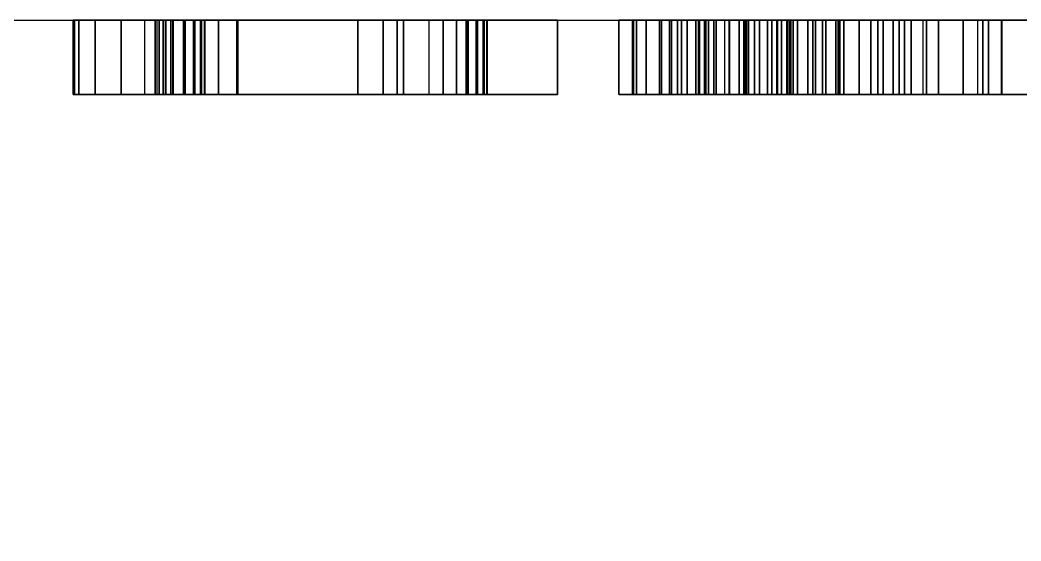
# Model space of a CAD drawing. Extents: x -9 to 861, y -1446 to 1.
# Drawn here: x 478.63 to 500.12, y -757.18 to -746 of the extents above; entities that cross this region are included whole.
import ezdxf

# ---------------------------------------------------------------- set-up
doc = ezdxf.new("R2010")
doc.units = 0
doc.linetypes.add('NASCOSTA', pattern=[9.525, 6.35, -3.175])
for name, color, linetype in [('IQ_200_2D', 1, 'Continuous'), ('IQ_204_2D', 7, 'Continuous'), ('IQ_WHITE_3D', 7, 'Continuous')]:
    doc.layers.add(name, color=color, linetype=linetype)

msp = doc.modelspace()

# ---------------------------------------------------------------- linework, layer by layer
at = {"layer": 'IQ_200_2D', "transparency": 33554687}
msp.add_line((0, -746), (860, -746), dxfattribs=at)
at = {"layer": 'IQ_204_2D', "linetype": 'NASCOSTA', "ltscale": 5, "transparency": 33554687}
msp.add_arc((860, -746), 700, 180, 270, dxfattribs=at)

# ---------------------------------------------------------------- meshes
at = {"layer": 'IQ_WHITE_3D', "transparency": 33554582}
mesh = msp.add_polyface(dxfattribs=at)
corners = [(483.303, -746, 170.425), (486.861, -746, 170.425), (486.861, -746, 168.609), (483.286, -746, 168.609), (482.89, -746, 170.48), (482.377, -746, 168.728), (482.505, -746, 170.639), (486.727, -746, 179.83), (486.727, -746, 178.012), (481.706, -746, 178.012), (479.773, -746, 179.83), (481.53, -746, 169.079), (482.174, -746, 170.893), (486.426, -746, 175.358), (486.426, -746, 173.535), (481.707, -746, 173.535), (481.706, -746, 175.358), (481.761, -746, 171.608), (481.92, -746, 171.223), (480.244, -746, 170.365), (479.893, -746, 171.212), (480.802, -746, 169.638), (481.707, -746, 172.022), (479.773, -746, 172.122), (479.773, -746, 175.922), (490.167, -746, 174.554), (490.167, -746, 168.595), (488.234, -746, 174.516), (488.234, -746, 179.82), (488.234, -746, 168.595), (481.789, -746, 162.156), (482.589, -746, 162.095), (482.507, -746, 161.789), (481.736, -746, 162.022), (482.353, -746, 161.512), (482.137, -746, 161.28), (481.651, -746, 161.906), (481.539, -746, 161.815), (481.871, -746, 161.107), (481.408, -746, 161.756), (481.808, -746, 162.299), (482.595, -746, 162.412), (481.736, -746, 162.575), (482.38, -746, 163.003), (482.523, -746, 162.721), (481.789, -746, 162.441), (481.651, -746, 162.691), (482.172, -746, 163.243), (481.539, -746, 162.782), (481.912, -746, 163.424), (481.572, -746, 161.004), (480.602, -746, 161.004), (480.602, -746, 161.756), (480.602, -746, 159.685), (479.802, -746, 159.685), (479.802, -746, 163.577), (480.602, -746, 162.842), (481.408, -746, 162.842), (481.616, -746, 163.538), (481.301, -746, 163.577), (487.868, -746, 162.156), (488.653, -746, 162.136), (488.573, -746, 161.839), (487.814, -746, 162.022), (487.729, -746, 161.906), (488.422, -746, 161.57), (488.211, -746, 161.346), (487.617, -746, 161.815), (488.312, -746, 159.685), (487.506, -746, 161.026), (489.219, -746, 159.685), (487.886, -746, 162.299), (488.66, -746, 162.444), (487.814, -746, 162.575), (488.452, -746, 163.019), (488.591, -746, 162.744), (487.868, -746, 162.441), (487.729, -746, 162.691), (488.251, -746, 163.251), (487.617, -746, 162.782), (487.999, -746, 163.428), (487.486, -746, 161.756), (486.68, -746, 161.026), (486.68, -746, 159.685), (485.88, -746, 159.685), (486.68, -746, 161.756), (485.88, -746, 163.577), (486.68, -746, 162.842), (487.486, -746, 162.842), (487.711, -746, 163.539), (487.406, -746, 163.577)]
mesh.append_faces([[corners[k] for k in face] for face in [(19, 18, 21)]], dxfattribs={"vtx0": -1, "vtx1": -1})
mesh.append_faces([[corners[k] for k in face] for face in [(24, 16, 15, 23), (66, 69, 67)]], dxfattribs={"vtx0": -1, "vtx1": -1, "vtx2": -1})
mesh.append_faces([[corners[k] for k in face] for face in [(4, 3, 5, 6), (3, 4, 0), (11, 12, 6, 5), (12, 11, 21, 18), (23, 15, 22), (30, 31, 32, 33), (33, 32, 34), (37, 35, 38, 39), (31, 30, 40, 41), (42, 43, 44, 45), (46, 47, 43, 42), (45, 44, 41, 40), (48, 49, 47, 46), (39, 50, 51, 52), (52, 54, 55, 56), (59, 57, 56, 55), (57, 59, 58), (60, 61, 62, 63), (64, 65, 66, 67), (63, 62, 65, 64), (61, 60, 71, 72), (73, 74, 75, 76), (77, 78, 74, 73), (76, 75, 72, 71), (79, 80, 78, 77), (85, 84, 86, 87), (90, 88, 87, 86), (88, 90, 89)]], dxfattribs={"vtx0": -1, "vtx2": -1})
mesh.append_faces([[corners[k] for k in face] for face in [(29, 27, 26), (68, 69, 66, 70)]], dxfattribs={"vtx1": -1})
mesh.append_faces([[corners[k] for k in face] for face in [(37, 36, 35), (38, 50, 39), (85, 81, 82)]], dxfattribs={"vtx1": -1, "vtx2": -1})
mesh.append_faces([[corners[k] for k in face] for face in [(17, 18, 19, 20), (22, 17, 20, 23), (24, 10, 9, 16), (25, 26, 27, 28), (34, 35, 36, 33), (48, 57, 58, 49), (81, 67, 69, 82), (79, 88, 89, 80)]], dxfattribs={"vtx1": -1, "vtx3": -1})
mesh.append_faces([[corners[k] for k in face] for face in [(7, 8, 9, 10), (13, 14, 15, 16)]], dxfattribs={"vtx2": -1})
mesh.append_faces([[corners[k] for k in face] for face in [(51, 53, 54, 52), (82, 83, 84, 85)]], dxfattribs={"vtx2": -1, "vtx3": -1})
mesh.append_faces([[corners[k] for k in face] for face in [(0, 1, 2, 3)]], dxfattribs={"vtx3": -1})
mesh = msp.add_polyface(dxfattribs=at)
corners = [(486.727, -747.6, 179.83), (486.727, -746, 179.83), (479.773, -746, 179.83), (479.773, -747.6, 179.83)]
mesh.append_faces([[corners[k] for k in face] for face in [(0, 1, 2, 3)]])
mesh = msp.add_polyface(dxfattribs=at)
corners = [(479.773, -747.6, 179.83), (479.773, -746, 179.83), (479.773, -746, 175.922), (479.773, -747.6, 175.922)]
mesh.append_faces([[corners[k] for k in face] for face in [(0, 1, 2, 3)]])
mesh = msp.add_polyface(dxfattribs=at)
corners = [(479.773, -747.6, 175.922), (479.773, -746, 175.922), (479.773, -746, 172.122), (479.773, -747.6, 172.122)]
mesh.append_faces([[corners[k] for k in face] for face in [(0, 1, 2, 3)]])
mesh = msp.add_polyface(dxfattribs=at)
corners = [(483.286, -747.6, 168.609), (482.377, -747.6, 168.728), (481.53, -747.6, 169.079), (480.802, -747.6, 169.638), (480.244, -747.6, 170.365), (479.893, -747.6, 171.212), (479.773, -747.6, 172.122), (479.773, -746, 172.122), (479.893, -746, 171.212), (480.244, -746, 170.365), (480.802, -746, 169.638), (481.53, -746, 169.079), (482.377, -746, 168.728), (483.286, -746, 168.609)]
mesh.append_faces([[corners[k] for k in face] for face in [(7, 8, 5, 6), (0, 1, 12, 13)]], dxfattribs={"vtx1": -1})
mesh.append_faces([[corners[k] for k in face] for face in [(8, 9, 4, 5), (3, 4, 9, 10), (10, 11, 2, 3), (11, 12, 1, 2)]], dxfattribs={"vtx1": -1, "vtx3": -1})
mesh = msp.add_polyface(dxfattribs=at)
corners = [(479.802, -747.6, 163.577), (479.802, -746, 163.577), (479.802, -746, 159.685), (479.802, -747.6, 159.685)]
mesh.append_faces([[corners[k] for k in face] for face in [(0, 1, 2, 3)]])
mesh = msp.add_polyface(dxfattribs=at)
corners = [(481.301, -747.6, 163.577), (481.616, -747.6, 163.538), (481.912, -747.6, 163.424), (482.172, -747.6, 163.243), (482.38, -747.6, 163.003), (482.523, -747.6, 162.721), (482.595, -747.6, 162.412), (482.589, -747.6, 162.095), (482.507, -747.6, 161.789), (482.353, -747.6, 161.512), (482.137, -747.6, 161.28), (481.871, -747.6, 161.107), (481.572, -747.6, 161.004), (481.572, -746, 161.004), (481.871, -746, 161.107), (482.137, -746, 161.28), (482.353, -746, 161.512), (482.507, -746, 161.789), (482.589, -746, 162.095), (482.595, -746, 162.412), (482.523, -746, 162.721), (482.38, -746, 163.003), (482.172, -746, 163.243), (481.912, -746, 163.424), (481.616, -746, 163.538), (481.301, -746, 163.577)]
mesh.append_faces([[corners[k] for k in face] for face in [(13, 14, 11, 12), (0, 1, 24, 25)]], dxfattribs={"vtx1": -1})
mesh.append_faces([[corners[k] for k in face] for face in [(14, 15, 10, 11), (16, 17, 8, 9), (15, 16, 9, 10), (17, 18, 7, 8), (6, 7, 18, 19), (19, 20, 5, 6), (20, 21, 4, 5), (22, 23, 2, 3), (21, 22, 3, 4), (23, 24, 1, 2)]], dxfattribs={"vtx1": -1, "vtx3": -1})
mesh = msp.add_polyface(dxfattribs=at)
corners = [(486.426, -747.6, 175.358), (486.426, -746, 175.358), (481.706, -746, 175.358), (481.706, -747.6, 175.358)]
mesh.append_faces([[corners[k] for k in face] for face in [(0, 1, 2, 3)]])
mesh = msp.add_polyface(dxfattribs=at)
corners = [(481.706, -747.6, 175.358), (481.706, -746, 175.358), (481.706, -746, 178.012), (481.706, -747.6, 178.012)]
mesh.append_faces([[corners[k] for k in face] for face in [(0, 1, 2, 3)]])
mesh = msp.add_polyface(dxfattribs=at)
corners = [(481.706, -747.6, 178.012), (481.706, -746, 178.012), (486.727, -746, 178.012), (486.727, -747.6, 178.012)]
mesh.append_faces([[corners[k] for k in face] for face in [(0, 1, 2, 3)]])
mesh = msp.add_polyface(dxfattribs=at)
corners = [(481.707, -747.6, 173.535), (481.707, -746, 173.535), (486.426, -746, 173.535), (486.426, -747.6, 173.535)]
mesh.append_faces([[corners[k] for k in face] for face in [(0, 1, 2, 3)]])
mesh = msp.add_polyface(dxfattribs=at)
corners = [(481.707, -747.6, 172.022), (481.761, -747.6, 171.608), (481.92, -747.6, 171.223), (482.174, -747.6, 170.893), (482.505, -747.6, 170.639), (482.89, -747.6, 170.48), (483.303, -747.6, 170.425), (483.303, -746, 170.425), (482.89, -746, 170.48), (482.505, -746, 170.639), (482.174, -746, 170.893), (481.92, -746, 171.223), (481.761, -746, 171.608), (481.707, -746, 172.022)]
mesh.append_faces([[corners[k] for k in face] for face in [(0, 1, 12, 13)]], dxfattribs={"vtx1": -1})
mesh.append_faces([[corners[k] for k in face] for face in [(4, 5, 8, 9), (9, 10, 3, 4), (1, 2, 11, 12), (10, 11, 2, 3)]], dxfattribs={"vtx1": -1, "vtx3": -1})
mesh.append_faces([[corners[k] for k in face] for face in [(5, 6, 7, 8)]], dxfattribs={"vtx3": -1})
mesh = msp.add_polyface(dxfattribs=at)
corners = [(483.286, -747.6, 168.609), (483.286, -746, 168.609), (486.861, -746, 168.609), (486.861, -747.6, 168.609)]
mesh.append_faces([[corners[k] for k in face] for face in [(0, 1, 2, 3)]])
mesh = msp.add_polyface(dxfattribs=at)
corners = [(486.861, -747.6, 170.425), (486.861, -746, 170.425), (483.303, -746, 170.425), (483.303, -747.6, 170.425)]
mesh.append_faces([[corners[k] for k in face] for face in [(0, 1, 2, 3)]])
mesh = msp.add_polyface(dxfattribs=at)
corners = [(485.88, -747.6, 163.577), (485.88, -746, 163.577), (485.88, -746, 159.685), (485.88, -747.6, 159.685)]
mesh.append_faces([[corners[k] for k in face] for face in [(0, 1, 2, 3)]])
mesh = msp.add_polyface(dxfattribs=at)
corners = [(487.406, -747.6, 163.577), (487.711, -747.6, 163.539), (487.999, -747.6, 163.428), (488.251, -747.6, 163.251), (488.452, -747.6, 163.019), (488.591, -747.6, 162.744), (488.66, -747.6, 162.444), (488.653, -747.6, 162.136), (488.573, -747.6, 161.839), (488.422, -747.6, 161.57), (488.211, -747.6, 161.346), (488.211, -746, 161.346), (488.422, -746, 161.57), (488.573, -746, 161.839), (488.653, -746, 162.136), (488.66, -746, 162.444), (488.591, -746, 162.744), (488.452, -746, 163.019), (488.251, -746, 163.251), (487.999, -746, 163.428), (487.711, -746, 163.539), (487.406, -746, 163.577)]
mesh.append_faces([[corners[k] for k in face] for face in [(11, 12, 9, 10), (0, 1, 20, 21)]], dxfattribs={"vtx1": -1})
mesh.append_faces([[corners[k] for k in face] for face in [(13, 14, 7, 8), (12, 13, 8, 9), (14, 15, 6, 7), (5, 6, 15, 16), (16, 17, 4, 5), (18, 19, 2, 3), (17, 18, 3, 4), (19, 20, 1, 2)]], dxfattribs={"vtx1": -1, "vtx3": -1})
mesh = msp.add_polyface(dxfattribs=at)
corners = [(488.234, -746, 179.82), (490.167, -746, 179.82), (490.167, -746, 174.554), (497.374, -746, 168.675), (496.315, -746, 168.427), (496.229, -746, 170.059), (496.895, -746, 170.22), (495.227, -746, 168.427), (495.544, -746, 170.059), (498.348, -746, 169.158), (496.646, -746, 175.072), (496.192, -746, 175.256), (497.161, -746, 176.678), (498.09, -746, 176.188), (496.141, -746, 176.931), (495.709, -746, 175.334), (495.09, -746, 176.931), (495.181, -746, 175.297), (497.048, -746, 174.793), (494.878, -746, 170.22), (494.168, -746, 168.675), (494.269, -746, 170.534), (493.194, -746, 169.158), (493.751, -746, 170.982), (493.56, -746, 171.244), (492.355, -746, 169.85), (491.782, -746, 170.905), (493.428, -746, 171.539), (493.361, -746, 171.856), (491.487, -746, 172.069), (493.363, -746, 172.18), (491.487, -746, 173.269), (493.411, -746, 173.539), (497.764, -746, 173.539), (494.226, -746, 174.864), (493.14, -746, 176.188), (494.069, -746, 176.678), (494.678, -746, 175.138), (493.851, -746, 174.492), (492.355, -746, 175.488), (491.782, -746, 174.433), (493.574, -746, 174.041), (495.106, -746, 161.274), (495.856, -746, 161.073), (495.65, -746, 160.575), (494.977, -746, 160.963), (495.15, -746, 161.607), (495.926, -746, 161.607), (495.106, -746, 161.941), (495.322, -746, 160.147), (494.773, -746, 160.696), (494.195, -746, 160.363), (494.894, -746, 159.819), (494.396, -746, 159.613), (493.862, -746, 160.319), (494.506, -746, 160.491), (494.977, -746, 162.251), (495.856, -746, 162.142), (495.65, -746, 162.64), (494.773, -746, 162.518), (495.322, -746, 163.067), (494.894, -746, 163.395), (494.506, -746, 162.723), (494.195, -746, 162.852), (494.396, -746, 163.602), (493.862, -746, 163.672), (493.862, -746, 162.896), (493.327, -746, 163.602), (493.528, -746, 162.852), (493.862, -746, 159.542), (493.528, -746, 160.363), (493.327, -746, 159.613), (493.217, -746, 160.491), (492.829, -746, 159.819), (492.951, -746, 160.696), (492.402, -746, 160.147), (492.074, -746, 160.575), (492.746, -746, 160.963), (491.867, -746, 161.073), (492.617, -746, 161.274), (491.797, -746, 161.607), (492.573, -746, 161.607), (493.217, -746, 162.723), (492.951, -746, 162.518), (492.402, -746, 163.067), (492.829, -746, 163.395), (492.746, -746, 162.251), (492.074, -746, 162.64), (491.867, -746, 162.142), (492.617, -746, 161.941)]
mesh.append_faces([[corners[k] for k in face] for face in [(3, 6, 9), (10, 13, 18), (8, 7, 19), (27, 26, 28), (25, 23, 22), (62, 61, 59), (75, 74, 73)]], dxfattribs={"vtx0": -1, "vtx1": -1})
mesh.append_faces([[corners[k] for k in face] for face in [(20, 21, 19, 7), (22, 23, 21, 20), (26, 27, 24), (29, 30, 28, 26), (34, 35, 36, 37), (35, 34, 38, 39), (40, 41, 32, 31), (41, 40, 39, 38), (42, 43, 44, 45), (46, 47, 43, 42), (47, 46, 48), (51, 52, 53, 54), (52, 51, 55), (69, 70, 54, 53), (70, 69, 71, 72), (73, 74, 72, 71), (74, 75, 76, 77), (78, 79, 77, 76), (79, 78, 80, 81), (84, 83, 86, 87), (88, 89, 81, 80), (89, 88, 87, 86)]], dxfattribs={"vtx0": -1, "vtx2": -1})
mesh.append_faces([[corners[k] for k in face] for face in [(30, 29, 31, 32)]], dxfattribs={"vtx0": -1, "vtx2": -1, "vtx3": -1})
mesh.append_faces([[corners[k] for k in face] for face in [(32, 33, 30), (60, 58, 59, 61)]], dxfattribs={"vtx1": -1, "vtx2": -1})
mesh.append_faces([[corners[k] for k in face] for face in [(3, 4, 5, 6), (4, 7, 8, 5), (10, 11, 12, 13), (14, 12, 11, 15), (16, 14, 15, 17), (24, 23, 25, 26), (36, 16, 17, 37), (44, 49, 50, 45), (55, 50, 49, 52), (48, 56, 57, 47), (58, 57, 56, 59), (62, 63, 64, 61), (65, 64, 63, 66), (67, 65, 66, 68), (82, 83, 84, 85), (85, 67, 68, 82)]], dxfattribs={"vtx1": -1, "vtx3": -1})
mesh.append_faces([[corners[k] for k in face] for face in [(0, 1, 2)]], dxfattribs={"vtx2": -1})
mesh = msp.add_polyface(dxfattribs=at)
corners = [(488.234, -747.6, 179.82), (488.234, -746, 179.82), (488.234, -746, 174.516), (488.234, -747.6, 174.516)]
mesh.append_faces([[corners[k] for k in face] for face in [(0, 1, 2, 3)]])
mesh = msp.add_polyface(dxfattribs=at)
corners = [(488.234, -747.6, 174.516), (488.234, -746, 174.516), (488.234, -746, 168.595), (488.234, -747.6, 168.595)]
mesh.append_faces([[corners[k] for k in face] for face in [(0, 1, 2, 3)]])
mesh = msp.add_polyface(dxfattribs=at)
corners = [(490.167, -747.6, 168.595), (490.167, -746, 168.595), (490.167, -746, 174.554), (490.167, -747.6, 174.554)]
mesh.append_faces([[corners[k] for k in face] for face in [(0, 1, 2, 3)]])
mesh = msp.add_polyface(dxfattribs=at)
corners = [(490.167, -747.6, 174.554), (490.167, -746, 174.554), (490.167, -746, 179.82), (490.167, -747.6, 179.82)]
mesh.append_faces([[corners[k] for k in face] for face in [(0, 1, 2, 3)]])
mesh = msp.add_polyface(dxfattribs=at)
corners = [(492.355, -747.6, 169.85), (491.782, -747.6, 170.905), (491.487, -747.6, 172.069), (491.487, -747.6, 173.269), (491.782, -747.6, 174.433), (492.355, -747.6, 175.488), (492.355, -746, 175.488), (491.782, -746, 174.433), (491.487, -746, 173.269), (491.487, -746, 172.069), (491.782, -746, 170.905), (492.355, -746, 169.85)]
mesh.append_faces([[corners[k] for k in face] for face in [(6, 7, 4, 5)]], dxfattribs={"vtx1": -1})
mesh.append_faces([[corners[k] for k in face] for face in [(7, 8, 3, 4), (2, 3, 8, 9), (9, 10, 1, 2)]], dxfattribs={"vtx1": -1, "vtx3": -1})
mesh.append_faces([[corners[k] for k in face] for face in [(10, 11, 0, 1)]], dxfattribs={"vtx3": -1})
mesh = msp.add_polyface(dxfattribs=at)
corners = [(495.926, -747.6, 161.607), (495.856, -747.6, 161.073), (495.65, -747.6, 160.575), (495.322, -747.6, 160.147), (494.894, -747.6, 159.819), (494.396, -747.6, 159.613), (493.862, -747.6, 159.542), (493.327, -747.6, 159.613), (492.829, -747.6, 159.819), (492.402, -747.6, 160.147), (492.074, -747.6, 160.575), (491.867, -747.6, 161.073), (491.797, -747.6, 161.607), (491.797, -746, 161.607), (491.867, -746, 161.073), (492.074, -746, 160.575), (492.402, -746, 160.147), (492.829, -746, 159.819), (493.327, -746, 159.613), (493.862, -746, 159.542), (494.396, -746, 159.613), (494.894, -746, 159.819), (495.322, -746, 160.147), (495.65, -746, 160.575), (495.856, -746, 161.073), (495.926, -746, 161.607)]
mesh.append_faces([[corners[k] for k in face] for face in [(13, 14, 11, 12), (0, 1, 24, 25)]], dxfattribs={"vtx1": -1})
mesh.append_faces([[corners[k] for k in face] for face in [(14, 15, 10, 11), (16, 17, 8, 9), (15, 16, 9, 10), (17, 18, 7, 8), (6, 7, 18, 19), (19, 20, 5, 6), (20, 21, 4, 5), (22, 23, 2, 3), (21, 22, 3, 4), (23, 24, 1, 2)]], dxfattribs={"vtx1": -1, "vtx3": -1})
mesh = msp.add_polyface(dxfattribs=at)
corners = [(491.797, -747.6, 161.607), (491.867, -747.6, 162.142), (492.074, -747.6, 162.64), (492.402, -747.6, 163.067), (492.829, -747.6, 163.395), (493.327, -747.6, 163.602), (493.862, -747.6, 163.672), (494.396, -747.6, 163.602), (494.894, -747.6, 163.395), (495.322, -747.6, 163.067), (495.65, -747.6, 162.64), (495.856, -747.6, 162.142), (495.926, -747.6, 161.607), (495.926, -746, 161.607), (495.856, -746, 162.142), (495.65, -746, 162.64), (495.322, -746, 163.067), (494.894, -746, 163.395), (494.396, -746, 163.602), (493.862, -746, 163.672), (493.327, -746, 163.602), (492.829, -746, 163.395), (492.402, -746, 163.067), (492.074, -746, 162.64), (491.867, -746, 162.142), (491.797, -746, 161.607)]
mesh.append_faces([[corners[k] for k in face] for face in [(13, 14, 11, 12), (0, 1, 24, 25)]], dxfattribs={"vtx1": -1})
mesh.append_faces([[corners[k] for k in face] for face in [(14, 15, 10, 11), (16, 17, 8, 9), (15, 16, 9, 10), (17, 18, 7, 8), (6, 7, 18, 19), (19, 20, 5, 6), (20, 21, 4, 5), (22, 23, 2, 3), (21, 22, 3, 4), (23, 24, 1, 2)]], dxfattribs={"vtx1": -1, "vtx3": -1})
mesh = msp.add_polyface(dxfattribs=at)
corners = [(492.355, -747.6, 175.488), (493.14, -747.6, 176.188), (494.069, -747.6, 176.678), (495.09, -747.6, 176.931), (496.141, -747.6, 176.931), (497.161, -747.6, 176.678), (498.09, -747.6, 176.188), (498.875, -747.6, 175.488), (498.875, -746, 175.488), (498.09, -746, 176.188), (497.161, -746, 176.678), (496.141, -746, 176.931), (495.09, -746, 176.931), (494.069, -746, 176.678), (493.14, -746, 176.188), (492.355, -746, 175.488)]
mesh.append_faces([[corners[k] for k in face] for face in [(8, 9, 6, 7)]], dxfattribs={"vtx1": -1})
mesh.append_faces([[corners[k] for k in face] for face in [(9, 10, 5, 6), (10, 11, 4, 5), (3, 4, 11, 12), (12, 13, 2, 3), (13, 14, 1, 2)]], dxfattribs={"vtx1": -1, "vtx3": -1})
mesh.append_faces([[corners[k] for k in face] for face in [(14, 15, 0, 1)]], dxfattribs={"vtx3": -1})
mesh = msp.add_polyface(dxfattribs=at)
corners = [(499.187, -747.6, 169.85), (498.348, -747.6, 169.158), (497.374, -747.6, 168.675), (496.315, -747.6, 168.427), (495.227, -747.6, 168.427), (494.168, -747.6, 168.675), (493.194, -747.6, 169.158), (492.355, -747.6, 169.85), (492.355, -746, 169.85), (493.194, -746, 169.158), (494.168, -746, 168.675), (495.227, -746, 168.427), (496.315, -746, 168.427), (497.374, -746, 168.675), (498.348, -746, 169.158), (499.187, -746, 169.85)]
mesh.append_faces([[corners[k] for k in face] for face in [(8, 9, 6, 7)]], dxfattribs={"vtx1": -1})
mesh.append_faces([[corners[k] for k in face] for face in [(9, 10, 5, 6), (10, 11, 4, 5), (3, 4, 11, 12), (12, 13, 2, 3), (13, 14, 1, 2)]], dxfattribs={"vtx1": -1, "vtx3": -1})
mesh.append_faces([[corners[k] for k in face] for face in [(14, 15, 0, 1)]], dxfattribs={"vtx3": -1})
mesh = msp.add_polyface(dxfattribs=at)
corners = [(495.15, -747.6, 161.607), (495.106, -747.6, 161.941), (494.977, -747.6, 162.251), (494.773, -747.6, 162.518), (494.506, -747.6, 162.723), (494.195, -747.6, 162.852), (493.862, -747.6, 162.896), (493.528, -747.6, 162.852), (493.217, -747.6, 162.723), (492.951, -747.6, 162.518), (492.746, -747.6, 162.251), (492.617, -747.6, 161.941), (492.573, -747.6, 161.607), (492.573, -746, 161.607), (492.617, -746, 161.941), (492.746, -746, 162.251), (492.951, -746, 162.518), (493.217, -746, 162.723), (493.528, -746, 162.852), (493.862, -746, 162.896), (494.195, -746, 162.852), (494.506, -746, 162.723), (494.773, -746, 162.518), (494.977, -746, 162.251), (495.106, -746, 161.941), (495.15, -746, 161.607)]
mesh.append_faces([[corners[k] for k in face] for face in [(0, 1, 24, 25)]], dxfattribs={"vtx1": -1})
mesh.append_faces([[corners[k] for k in face] for face in [(10, 11, 14, 15), (8, 9, 16, 17), (9, 10, 15, 16), (7, 8, 17, 18), (18, 19, 6, 7), (4, 5, 20, 21), (3, 4, 21, 22), (1, 2, 23, 24), (2, 3, 22, 23), (19, 20, 5, 6)]], dxfattribs={"vtx1": -1, "vtx3": -1})
mesh.append_faces([[corners[k] for k in face] for face in [(11, 12, 13, 14)]], dxfattribs={"vtx3": -1})
mesh = msp.add_polyface(dxfattribs=at)
corners = [(492.573, -747.6, 161.607), (492.617, -747.6, 161.274), (492.746, -747.6, 160.963), (492.951, -747.6, 160.696), (493.217, -747.6, 160.491), (493.528, -747.6, 160.363), (493.862, -747.6, 160.319), (494.195, -747.6, 160.363), (494.506, -747.6, 160.491), (494.773, -747.6, 160.696), (494.977, -747.6, 160.963), (495.106, -747.6, 161.274), (495.15, -747.6, 161.607), (495.15, -746, 161.607), (495.106, -746, 161.274), (494.977, -746, 160.963), (494.773, -746, 160.696), (494.506, -746, 160.491), (494.195, -746, 160.363), (493.862, -746, 160.319), (493.528, -746, 160.363), (493.217, -746, 160.491), (492.951, -746, 160.696), (492.746, -746, 160.963), (492.617, -746, 161.274), (492.573, -746, 161.607)]
mesh.append_faces([[corners[k] for k in face] for face in [(0, 1, 24, 25)]], dxfattribs={"vtx1": -1})
mesh.append_faces([[corners[k] for k in face] for face in [(10, 11, 14, 15), (8, 9, 16, 17), (9, 10, 15, 16), (7, 8, 17, 18), (18, 19, 6, 7), (4, 5, 20, 21), (3, 4, 21, 22), (1, 2, 23, 24), (2, 3, 22, 23), (19, 20, 5, 6)]], dxfattribs={"vtx1": -1, "vtx3": -1})
mesh.append_faces([[corners[k] for k in face] for face in [(11, 12, 13, 14)]], dxfattribs={"vtx3": -1})
mesh = msp.add_polyface(dxfattribs=at)
corners = [(497.504, -746, 170.534), (499.187, -746, 169.85), (498.348, -746, 169.158), (496.895, -746, 170.22), (498.022, -746, 170.982), (497.764, -746, 173.539), (499.703, -746, 173.34), (499.705, -746, 172.18), (493.363, -746, 172.18), (497.621, -746, 174.007), (497.378, -746, 174.432), (498.875, -746, 175.488), (499.421, -746, 174.465), (498.09, -746, 176.188), (497.048, -746, 174.793), (505.497, -746, 168.283), (504.376, -746, 168.33), (504.837, -746, 170.106), (505.506, -746, 170.09), (506.158, -746, 170.244), (506.594, -746, 168.52), (505.497, -746, 177.08), (505.506, -746, 175.274), (504.837, -746, 175.258), (504.376, -746, 177.033), (506.594, -746, 176.843), (506.158, -746, 175.12), (504.194, -746, 175.071), (504.194, -746, 170.293), (503.303, -746, 168.658), (503.619, -746, 170.637), (502.348, -746, 169.246), (503.152, -746, 171.117), (502.821, -746, 171.699), (501.571, -746, 170.055), (501.024, -746, 171.035), (500.741, -746, 172.12), (502.651, -746, 172.347), (500.741, -746, 173.242), (503.619, -746, 174.727), (503.152, -746, 174.247), (502.348, -746, 176.117), (503.303, -746, 176.705), (502.821, -746, 173.664), (501.571, -746, 175.308), (501.024, -746, 174.328), (502.651, -746, 173.017), (501.705, -746, 163.577), (501.705, -746, 162.777), (500.1, -746, 162.777), (499.3, -746, 163.577), (500.1, -746, 161.977), (501.564, -746, 161.977), (501.564, -746, 161.177), (500.1, -746, 161.177), (500.1, -746, 159.685), (499.3, -746, 159.685), (506.204, -746, 160.504), (506.251, -746, 159.685), (505.929, -746, 159.728), (506.07, -746, 160.558), (506.346, -746, 160.485), (507.47, -746, 163.577), (507.47, -746, 162.777), (505.805, -746, 162.777), (505.005, -746, 163.577), (505.628, -746, 159.852), (505.956, -746, 160.645), (505.805, -746, 161.977), (507.361, -746, 161.977), (507.361, -746, 161.177), (505.805, -746, 161.177), (505.048, -746, 160.609), (505.81, -746, 160.891), (505.867, -746, 160.759), (505.172, -746, 160.308), (505.37, -746, 160.05), (505.005, -746, 160.931), (505.789, -746, 161.033), (505.534, -746, 192.022), (500.602, -746, 187.107), (503.515, -746, 194.555), (508.107, -746, 190.055), (502.171, -746, 197.502), (501.583, -746, 200.687), (505.857, -746, 202.185), (505.857, -746, 200.687), (501.583, -746, 202.185), (500.602, -746, 215.823), (502.181, -746, 205.384), (505.532, -746, 210.91), (503.523, -746, 208.349), (508.092, -746, 212.92)]
mesh.append_faces([[corners[k] for k in face] for face in [(1, 0, 4)]], dxfattribs={"vtx0": -1})
mesh.append_faces([[corners[k] for k in face] for face in [(17, 16, 28), (34, 32, 31), (79, 80, 81), (81, 80, 83), (90, 88, 92)]], dxfattribs={"vtx0": -1, "vtx1": -1})
mesh.append_faces([[corners[k] for k in face] for face in [(68, 71, 77, 65), (87, 84, 80, 88)]], dxfattribs={"vtx0": -1, "vtx1": -1, "vtx3": -1})
mesh.append_faces([[corners[k] for k in face] for face in [(0, 1, 2, 3), (21, 22, 23, 24), (22, 21, 25, 26), (24, 23, 27), (29, 30, 28, 16), (31, 32, 30, 29), (37, 36, 38), (51, 56, 50, 49), (57, 58, 59, 60), (58, 57, 61), (66, 67, 60, 59), (72, 73, 74, 75), (73, 72, 77, 78), (77, 71, 78), (80, 79, 82), (85, 86, 84, 87), (88, 91, 89)]], dxfattribs={"vtx0": -1, "vtx2": -1})
mesh.append_faces([[corners[k] for k in face] for face in [(5, 6, 7, 8), (67, 66, 76, 75)]], dxfattribs={"vtx0": -1, "vtx3": -1})
mesh.append_faces([[corners[k] for k in face] for face in [(74, 67, 75), (64, 68, 65), (84, 83, 80), (89, 87, 88), (90, 91, 88)]], dxfattribs={"vtx1": -1, "vtx2": -1})
mesh.append_faces([[corners[k] for k in face] for face in [(9, 10, 11, 12), (5, 9, 12, 6), (13, 11, 10, 14), (15, 16, 17, 18), (18, 19, 20, 15), (33, 32, 34, 35), (35, 36, 37, 33), (39, 40, 41, 42), (27, 39, 42, 24), (40, 43, 44, 41), (38, 45, 46, 37), (45, 44, 43, 46)]], dxfattribs={"vtx1": -1, "vtx3": -1})
mesh.append_faces([[corners[k] for k in face] for face in [(47, 48, 49, 50), (62, 63, 64, 65)]], dxfattribs={"vtx2": -1})
mesh.append_faces([[corners[k] for k in face] for face in [(54, 55, 56, 51)]], dxfattribs={"vtx2": -1, "vtx3": -1})
mesh.append_faces([[corners[k] for k in face] for face in [(51, 52, 53, 54), (68, 69, 70, 71)]], dxfattribs={"vtx3": -1})
mesh = msp.add_polyface(dxfattribs=at)
corners = [(493.363, -747.6, 172.18), (493.363, -746, 172.18), (499.705, -746, 172.18), (499.705, -747.6, 172.18)]
mesh.append_faces([[corners[k] for k in face] for face in [(0, 1, 2, 3)]])
mesh = msp.add_polyface(dxfattribs=at)
corners = [(495.709, -747.6, 175.334), (495.181, -747.6, 175.297), (494.678, -747.6, 175.138), (494.226, -747.6, 174.864), (493.851, -747.6, 174.492), (493.574, -747.6, 174.041), (493.411, -747.6, 173.539), (493.411, -746, 173.539), (493.574, -746, 174.041), (493.851, -746, 174.492), (494.226, -746, 174.864), (494.678, -746, 175.138), (495.181, -746, 175.297), (495.709, -746, 175.334)]
mesh.append_faces([[corners[k] for k in face] for face in [(0, 1, 12, 13)]], dxfattribs={"vtx1": -1})
mesh.append_faces([[corners[k] for k in face] for face in [(4, 5, 8, 9), (9, 10, 3, 4), (1, 2, 11, 12), (10, 11, 2, 3)]], dxfattribs={"vtx1": -1, "vtx3": -1})
mesh.append_faces([[corners[k] for k in face] for face in [(5, 6, 7, 8)]], dxfattribs={"vtx3": -1})
mesh = msp.add_polyface(dxfattribs=at)
corners = [(497.764, -747.6, 173.539), (497.764, -746, 173.539), (493.411, -746, 173.539), (493.411, -747.6, 173.539)]
mesh.append_faces([[corners[k] for k in face] for face in [(0, 1, 2, 3)]])
mesh = msp.add_polyface(dxfattribs=at)
corners = [(493.751, -747.6, 170.982), (494.269, -747.6, 170.534), (494.878, -747.6, 170.22), (495.544, -747.6, 170.059), (496.229, -747.6, 170.059), (496.895, -747.6, 170.22), (497.504, -747.6, 170.534), (498.022, -747.6, 170.982), (498.022, -746, 170.982), (497.504, -746, 170.534), (496.895, -746, 170.22), (496.229, -746, 170.059), (495.544, -746, 170.059), (494.878, -746, 170.22), (494.269, -746, 170.534), (493.751, -746, 170.982)]
mesh.append_faces([[corners[k] for k in face] for face in [(0, 1, 14, 15)]], dxfattribs={"vtx1": -1})
mesh.append_faces([[corners[k] for k in face] for face in [(5, 6, 9, 10), (4, 5, 10, 11), (3, 4, 11, 12), (2, 3, 12, 13), (1, 2, 13, 14)]], dxfattribs={"vtx1": -1, "vtx3": -1})
mesh.append_faces([[corners[k] for k in face] for face in [(6, 7, 8, 9)]], dxfattribs={"vtx3": -1})
mesh = msp.add_polyface(dxfattribs=at)
corners = [(497.764, -747.6, 173.539), (497.621, -747.6, 174.007), (497.378, -747.6, 174.432), (497.048, -747.6, 174.793), (496.646, -747.6, 175.072), (496.192, -747.6, 175.256), (495.709, -747.6, 175.334), (495.709, -746, 175.334), (496.192, -746, 175.256), (496.646, -746, 175.072), (497.048, -746, 174.793), (497.378, -746, 174.432), (497.621, -746, 174.007), (497.764, -746, 173.539)]
mesh.append_faces([[corners[k] for k in face] for face in [(0, 1, 12, 13)]], dxfattribs={"vtx1": -1})
mesh.append_faces([[corners[k] for k in face] for face in [(4, 5, 8, 9), (9, 10, 3, 4), (1, 2, 11, 12), (10, 11, 2, 3)]], dxfattribs={"vtx1": -1, "vtx3": -1})
mesh.append_faces([[corners[k] for k in face] for face in [(5, 6, 7, 8)]], dxfattribs={"vtx3": -1})
mesh = msp.add_polyface(dxfattribs=at)
corners = [(498.875, -747.6, 175.488), (499.421, -747.6, 174.465), (499.703, -747.6, 173.34), (499.705, -747.6, 172.18), (499.705, -746, 172.18), (499.703, -746, 173.34), (499.421, -746, 174.465), (498.875, -746, 175.488)]
mesh.append_faces([[corners[k] for k in face] for face in [(4, 5, 2, 3)]], dxfattribs={"vtx1": -1})
mesh.append_faces([[corners[k] for k in face] for face in [(1, 2, 5, 6)]], dxfattribs={"vtx1": -1, "vtx3": -1})
mesh.append_faces([[corners[k] for k in face] for face in [(6, 7, 0, 1)]], dxfattribs={"vtx3": -1})
mesh = msp.add_polyface(dxfattribs=at)
corners = [(499.3, -747.6, 163.577), (499.3, -746, 163.577), (499.3, -746, 159.685), (499.3, -747.6, 159.685)]
mesh.append_faces([[corners[k] for k in face] for face in [(0, 1, 2, 3)]])
mesh = msp.add_polyface(dxfattribs=at)
corners = [(501.705, -747.6, 163.577), (501.705, -746, 163.577), (499.3, -746, 163.577), (499.3, -747.6, 163.577)]
mesh.append_faces([[corners[k] for k in face] for face in [(0, 1, 2, 3)]])
mesh = msp.add_polyface(dxfattribs=at)
corners = [(481.761, -747.6, 171.608), (479.893, -747.6, 171.212), (480.244, -747.6, 170.365), (481.92, -747.6, 171.223), (481.707, -747.6, 172.022), (479.773, -747.6, 172.122), (482.174, -747.6, 170.893), (480.802, -747.6, 169.638), (481.53, -747.6, 169.079), (482.505, -747.6, 170.639), (479.773, -747.6, 175.922), (481.707, -747.6, 173.535), (481.706, -747.6, 175.358), (481.706, -747.6, 178.012), (479.773, -747.6, 179.83), (486.426, -747.6, 175.358), (486.426, -747.6, 173.535), (486.727, -747.6, 179.83), (486.727, -747.6, 178.012), (482.89, -747.6, 170.48), (482.377, -747.6, 168.728), (483.286, -747.6, 168.609), (483.303, -747.6, 170.425), (486.861, -747.6, 168.609), (486.861, -747.6, 170.425), (488.234, -747.6, 174.516), (488.234, -747.6, 168.595), (490.167, -747.6, 168.595), (490.167, -747.6, 174.554), (488.234, -747.6, 179.82), (490.167, -747.6, 179.82), (491.487, -747.6, 172.069), (493.363, -747.6, 172.18), (491.487, -747.6, 173.269), (479.802, -747.6, 159.685), (480.602, -747.6, 159.685), (480.602, -747.6, 161.004), (480.602, -747.6, 161.756), (481.408, -747.6, 161.756), (481.572, -747.6, 161.004), (481.871, -747.6, 161.107), (481.539, -747.6, 161.815), (482.137, -747.6, 161.28), (481.651, -747.6, 161.906), (479.802, -747.6, 163.577), (480.602, -747.6, 162.842), (481.408, -747.6, 162.842), (481.301, -747.6, 163.577), (481.616, -747.6, 163.538), (481.539, -747.6, 162.782), (481.912, -747.6, 163.424), (482.172, -747.6, 163.243), (481.651, -747.6, 162.691), (482.38, -747.6, 163.003), (482.507, -747.6, 161.789), (481.789, -747.6, 162.156), (481.736, -747.6, 162.022), (482.353, -747.6, 161.512), (482.589, -747.6, 162.095), (481.808, -747.6, 162.299), (482.523, -747.6, 162.721), (481.736, -747.6, 162.575), (481.789, -747.6, 162.441), (482.595, -747.6, 162.412), (485.88, -747.6, 159.685), (486.68, -747.6, 159.685), (486.68, -747.6, 161.026), (486.68, -747.6, 161.756), (487.486, -747.6, 161.756), (487.506, -747.6, 161.026), (487.617, -747.6, 161.815), (488.211, -747.6, 161.346), (487.729, -747.6, 161.906), (488.422, -747.6, 161.57), (485.88, -747.6, 163.577), (486.68, -747.6, 162.842), (487.486, -747.6, 162.842), (487.406, -747.6, 163.577), (487.711, -747.6, 163.539), (487.617, -747.6, 162.782), (487.999, -747.6, 163.428), (488.251, -747.6, 163.251), (487.729, -747.6, 162.691), (488.452, -747.6, 163.019), (488.312, -747.6, 159.685), (489.219, -747.6, 159.685), (487.868, -747.6, 162.156), (487.814, -747.6, 162.022), (488.573, -747.6, 161.839), (488.653, -747.6, 162.136), (487.886, -747.6, 162.299), (488.66, -747.6, 162.444), (488.591, -747.6, 162.744), (487.814, -747.6, 162.575), (487.868, -747.6, 162.441), (491.867, -747.6, 161.073), (492.617, -747.6, 161.274), (491.797, -747.6, 161.607), (492.573, -747.6, 161.607), (491.867, -747.6, 162.142)]
mesh.append_faces([[corners[k] for k in face] for face in [(31, 32, 33), (95, 96, 97)]], dxfattribs={"vtx0": -1, "vtx1": -1})
mesh.append_faces([[corners[k] for k in face] for face in [(0, 1, 2, 3), (1, 0, 4, 5), (6, 7, 8, 9), (3, 2, 7, 6), (13, 14, 10, 12), (5, 4, 11), (19, 20, 21, 22), (20, 19, 9, 8), (40, 41, 38, 39), (42, 43, 41, 40), (51, 49, 52, 53), (54, 55, 56, 57), (43, 42, 57, 56), (55, 54, 58, 59), (60, 61, 62, 63), (53, 52, 61, 60), (63, 62, 59, 58), (81, 79, 82, 83), (92, 93, 94, 91), (83, 82, 93, 92), (98, 99, 97, 96)]], dxfattribs={"vtx0": -1, "vtx2": -1})
mesh.append_faces([[corners[k] for k in face] for face in [(15, 12, 11, 16), (17, 14, 13, 18), (29, 25, 28, 30)]], dxfattribs={"vtx1": -1})
mesh.append_faces([[corners[k] for k in face] for face in [(50, 48, 49, 51), (80, 78, 79, 81), (94, 90, 91)]], dxfattribs={"vtx1": -1, "vtx2": -1})
mesh.append_faces([[corners[k] for k in face] for face in [(10, 5, 11, 12), (70, 68, 69, 71)]], dxfattribs={"vtx1": -1, "vtx2": -1, "vtx3": -1})
mesh.append_faces([[corners[k] for k in face] for face in [(38, 37, 36, 39), (44, 34, 37, 45), (45, 46, 47, 44), (48, 47, 46, 49), (68, 67, 66, 69), (72, 70, 71, 73), (74, 64, 67, 75), (75, 76, 77, 74), (78, 77, 76, 79), (86, 87, 88, 89), (87, 72, 73, 88), (90, 86, 89, 91)]], dxfattribs={"vtx1": -1, "vtx3": -1})
mesh.append_faces([[corners[k] for k in face] for face in [(23, 24, 22, 21), (84, 85, 71, 69)]], dxfattribs={"vtx2": -1})
mesh.append_faces([[corners[k] for k in face] for face in [(34, 35, 36, 37), (64, 65, 66, 67)]], dxfattribs={"vtx2": -1, "vtx3": -1})
mesh.append_faces([[corners[k] for k in face] for face in [(25, 26, 27, 28)]], dxfattribs={"vtx3": -1})
mesh = msp.add_polyface(dxfattribs=at)
corners = [(493.428, -747.6, 171.539), (493.361, -747.6, 171.856), (491.782, -747.6, 170.905), (492.355, -747.6, 169.85), (493.56, -747.6, 171.244), (493.363, -747.6, 172.18), (491.487, -747.6, 172.069), (493.751, -747.6, 170.982), (493.194, -747.6, 169.158), (494.269, -747.6, 170.534), (494.878, -747.6, 170.22), (494.168, -747.6, 168.675), (495.227, -747.6, 168.427), (497.764, -747.6, 173.539), (493.411, -747.6, 173.539), (499.705, -747.6, 172.18), (491.782, -747.6, 174.433), (491.487, -747.6, 173.269), (493.574, -747.6, 174.041), (492.355, -747.6, 175.488), (493.851, -747.6, 174.492), (493.14, -747.6, 176.188), (494.226, -747.6, 174.864), (494.678, -747.6, 175.138), (494.069, -747.6, 176.678), (495.181, -747.6, 175.297), (495.09, -747.6, 176.931), (495.709, -747.6, 175.334), (496.141, -747.6, 176.931), (496.315, -747.6, 168.427), (495.544, -747.6, 170.059), (497.374, -747.6, 168.675), (496.229, -747.6, 170.059), (496.895, -747.6, 170.22), (498.348, -747.6, 169.158), (499.187, -747.6, 169.85), (497.504, -747.6, 170.534), (496.646, -747.6, 175.072), (498.09, -747.6, 176.188), (497.161, -747.6, 176.678), (496.192, -747.6, 175.256), (497.048, -747.6, 174.793), (497.378, -747.6, 174.432), (492.951, -747.6, 160.696), (492.746, -747.6, 160.963), (492.074, -747.6, 160.575), (492.402, -747.6, 160.147), (492.617, -747.6, 161.274), (491.867, -747.6, 161.073), (492.829, -747.6, 159.819), (493.217, -747.6, 160.491), (493.528, -747.6, 160.363), (493.327, -747.6, 159.613), (493.862, -747.6, 159.542), (493.862, -747.6, 160.319), (494.396, -747.6, 159.613), (491.867, -747.6, 162.142), (492.573, -747.6, 161.607), (492.617, -747.6, 161.941), (492.074, -747.6, 162.64), (492.746, -747.6, 162.251), (492.402, -747.6, 163.067), (493.217, -747.6, 162.723), (492.829, -747.6, 163.395), (492.951, -747.6, 162.518), (493.528, -747.6, 162.852), (493.327, -747.6, 163.602), (493.862, -747.6, 162.896), (493.862, -747.6, 163.672), (494.894, -747.6, 159.819), (494.195, -747.6, 160.363), (494.506, -747.6, 160.491), (495.322, -747.6, 160.147), (494.773, -747.6, 160.696), (495.65, -747.6, 160.575), (494.977, -747.6, 160.963), (495.106, -747.6, 161.274), (495.856, -747.6, 161.073), (495.15, -747.6, 161.607), (495.926, -747.6, 161.607), (495.106, -747.6, 161.941), (494.506, -747.6, 162.723), (494.894, -747.6, 163.395), (494.396, -747.6, 163.602), (494.195, -747.6, 162.852), (494.773, -747.6, 162.518), (495.322, -747.6, 163.067), (495.856, -747.6, 162.142), (494.977, -747.6, 162.251), (495.65, -747.6, 162.64)]
mesh.append_faces([[corners[k] for k in face] for face in [(4, 3, 7), (11, 9, 8), (22, 21, 20), (42, 38, 41), (64, 61, 60), (70, 69, 71), (78, 79, 80)]], dxfattribs={"vtx0": -1, "vtx1": -1})
mesh.append_faces([[corners[k] for k in face] for face in [(7, 3, 8, 9), (16, 14, 18, 19), (20, 21, 19, 18), (25, 26, 24, 23), (26, 25, 27, 28), (37, 38, 39, 40), (28, 27, 40, 39), (43, 46, 49, 50), (51, 52, 53, 54), (54, 53, 55), (52, 51, 50, 49), (56, 57, 58, 59), (60, 61, 59, 58), (62, 63, 61, 64), (65, 66, 63, 62), (66, 65, 67, 68), (72, 73, 71, 69), (74, 75, 73, 72), (81, 82, 83, 84), (68, 67, 84, 83), (82, 81, 85, 86), (87, 88, 80, 79), (88, 87, 89)]], dxfattribs={"vtx0": -1, "vtx2": -1})
mesh.append_faces([[corners[k] for k in face] for face in [(14, 16, 17, 5)]], dxfattribs={"vtx0": -1, "vtx2": -1, "vtx3": -1})
mesh.append_faces([[corners[k] for k in face] for face in [(0, 1, 2), (37, 41, 38)]], dxfattribs={"vtx1": -1, "vtx2": -1})
mesh.append_faces([[corners[k] for k in face] for face in [(2, 3, 4, 0), (1, 5, 6, 2), (10, 9, 11, 12), (13, 14, 5, 15), (22, 23, 24, 21), (12, 29, 30, 10), (29, 31, 32, 30), (33, 32, 31, 34), (34, 35, 36, 33), (43, 44, 45, 46), (44, 47, 48, 45), (55, 69, 70, 54), (76, 75, 74, 77), (78, 76, 77, 79), (89, 86, 85, 88)]], dxfattribs={"vtx1": -1, "vtx3": -1})
mesh = msp.add_polyface(dxfattribs=at)
corners = [(497.504, -747.6, 170.534), (499.187, -747.6, 169.85), (498.022, -747.6, 170.982), (497.764, -747.6, 173.539), (499.705, -747.6, 172.18), (499.703, -747.6, 173.34), (499.421, -747.6, 174.465), (497.621, -747.6, 174.007), (498.875, -747.6, 175.488), (497.378, -747.6, 174.432), (498.09, -747.6, 176.188), (501.024, -747.6, 171.035), (501.571, -747.6, 170.055), (502.821, -747.6, 171.699), (502.651, -747.6, 172.347), (500.741, -747.6, 172.12), (500.741, -747.6, 173.242), (502.348, -747.6, 169.246), (503.152, -747.6, 171.117), (504.194, -747.6, 170.293), (503.619, -747.6, 170.637), (503.303, -747.6, 168.658), (504.376, -747.6, 168.33), (502.651, -747.6, 173.017), (501.024, -747.6, 174.328), (502.821, -747.6, 173.664), (501.571, -747.6, 175.308), (502.348, -747.6, 176.117), (503.152, -747.6, 174.247), (503.619, -747.6, 174.727), (504.194, -747.6, 175.071), (503.303, -747.6, 176.705), (504.376, -747.6, 177.033), (504.837, -747.6, 175.258), (504.837, -747.6, 170.106), (505.497, -747.6, 168.283), (505.506, -747.6, 170.09), (506.594, -747.6, 168.52), (506.158, -747.6, 170.244), (505.497, -747.6, 177.08), (505.506, -747.6, 175.274), (506.594, -747.6, 176.843), (506.158, -747.6, 175.12), (499.3, -747.6, 159.685), (500.1, -747.6, 159.685), (500.1, -747.6, 161.177), (500.1, -747.6, 161.977), (499.3, -747.6, 163.577), (501.564, -747.6, 161.177), (501.564, -747.6, 161.977), (500.1, -747.6, 162.777), (501.705, -747.6, 162.777), (501.705, -747.6, 163.577), (505.867, -747.6, 160.759), (505.048, -747.6, 160.609), (505.172, -747.6, 160.308), (505.956, -747.6, 160.645), (505.81, -747.6, 160.891), (505.005, -747.6, 160.931), (505.37, -747.6, 160.05), (505.628, -747.6, 159.852), (505.005, -747.6, 163.577), (505.805, -747.6, 161.977), (505.805, -747.6, 162.777), (505.789, -747.6, 161.033), (505.805, -747.6, 161.177), (507.361, -747.6, 161.177), (507.361, -747.6, 161.977), (507.47, -747.6, 163.577), (507.47, -747.6, 162.777), (506.204, -747.6, 160.504), (505.929, -747.6, 159.728), (506.251, -747.6, 159.685), (506.346, -747.6, 160.485), (506.07, -747.6, 160.558), (500.602, -747.6, 187.107), (505.534, -747.6, 192.022), (503.515, -747.6, 194.555), (508.107, -747.6, 190.055), (502.171, -747.6, 197.502), (501.583, -747.6, 200.687), (501.583, -747.6, 202.185), (500.602, -747.6, 215.823), (511.081, -747.6, 188.772), (505.857, -747.6, 200.687), (505.857, -747.6, 202.185), (502.181, -747.6, 205.384), (503.523, -747.6, 208.349), (505.532, -747.6, 210.91), (508.092, -747.6, 212.92), (511.056, -747.6, 214.264)]
mesh.append_faces([[corners[k] for k in face] for face in [(0, 1, 2), (46, 45, 48, 49), (62, 65, 66, 67)]], dxfattribs={"vtx0": -1})
mesh.append_faces([[corners[k] for k in face] for face in [(28, 26, 25), (64, 58, 57), (76, 75, 78), (87, 82, 86)]], dxfattribs={"vtx0": -1, "vtx1": -1})
mesh.append_faces([[corners[k] for k in face] for face in [(75, 80, 81, 82)]], dxfattribs={"vtx0": -1, "vtx1": -1, "vtx2": -1})
mesh.append_faces([[corners[k] for k in face] for face in [(23, 24, 16, 14), (25, 26, 24, 23), (34, 22, 35, 36), (37, 38, 36, 35), (47, 46, 50), (53, 54, 55, 56), (54, 53, 57, 58), (70, 71, 72, 73), (71, 70, 74), (75, 76, 77), (82, 87, 88), (82, 88, 89)]], dxfattribs={"vtx0": -1, "vtx2": -1})
mesh.append_faces([[corners[k] for k in face] for face in [(46, 47, 43, 45), (58, 64, 65, 62)]], dxfattribs={"vtx0": -1, "vtx2": -1, "vtx3": -1})
mesh.append_faces([[corners[k] for k in face] for face in [(3, 4, 5, 6)]], dxfattribs={"vtx0": -1, "vtx3": -1})
mesh.append_faces([[corners[k] for k in face] for face in [(68, 61, 63, 69)]], dxfattribs={"vtx1": -1})
mesh.append_faces([[corners[k] for k in face] for face in [(15, 11, 14, 16), (34, 19, 22), (59, 60, 56, 55), (79, 80, 75), (77, 79, 75), (83, 78, 75), (81, 86, 82), (89, 90, 82)]], dxfattribs={"vtx1": -1, "vtx2": -1})
mesh.append_faces([[corners[k] for k in face] for face in [(7, 3, 6, 8), (9, 7, 8, 10), (11, 12, 13, 14), (12, 17, 18, 13), (19, 20, 21, 22), (20, 18, 17, 21), (27, 26, 28, 29), (29, 30, 31, 27), (32, 31, 30, 33), (39, 32, 33, 40), (41, 39, 40, 42), (61, 58, 62, 63), (74, 56, 60, 71), (80, 84, 85, 81)]], dxfattribs={"vtx1": -1, "vtx3": -1})
mesh.append_faces([[corners[k] for k in face] for face in [(43, 44, 45)]], dxfattribs={"vtx2": -1})
mesh.append_faces([[corners[k] for k in face] for face in [(50, 51, 52, 47)]], dxfattribs={"vtx3": -1})

doc.saveas('drawing.dxf')
